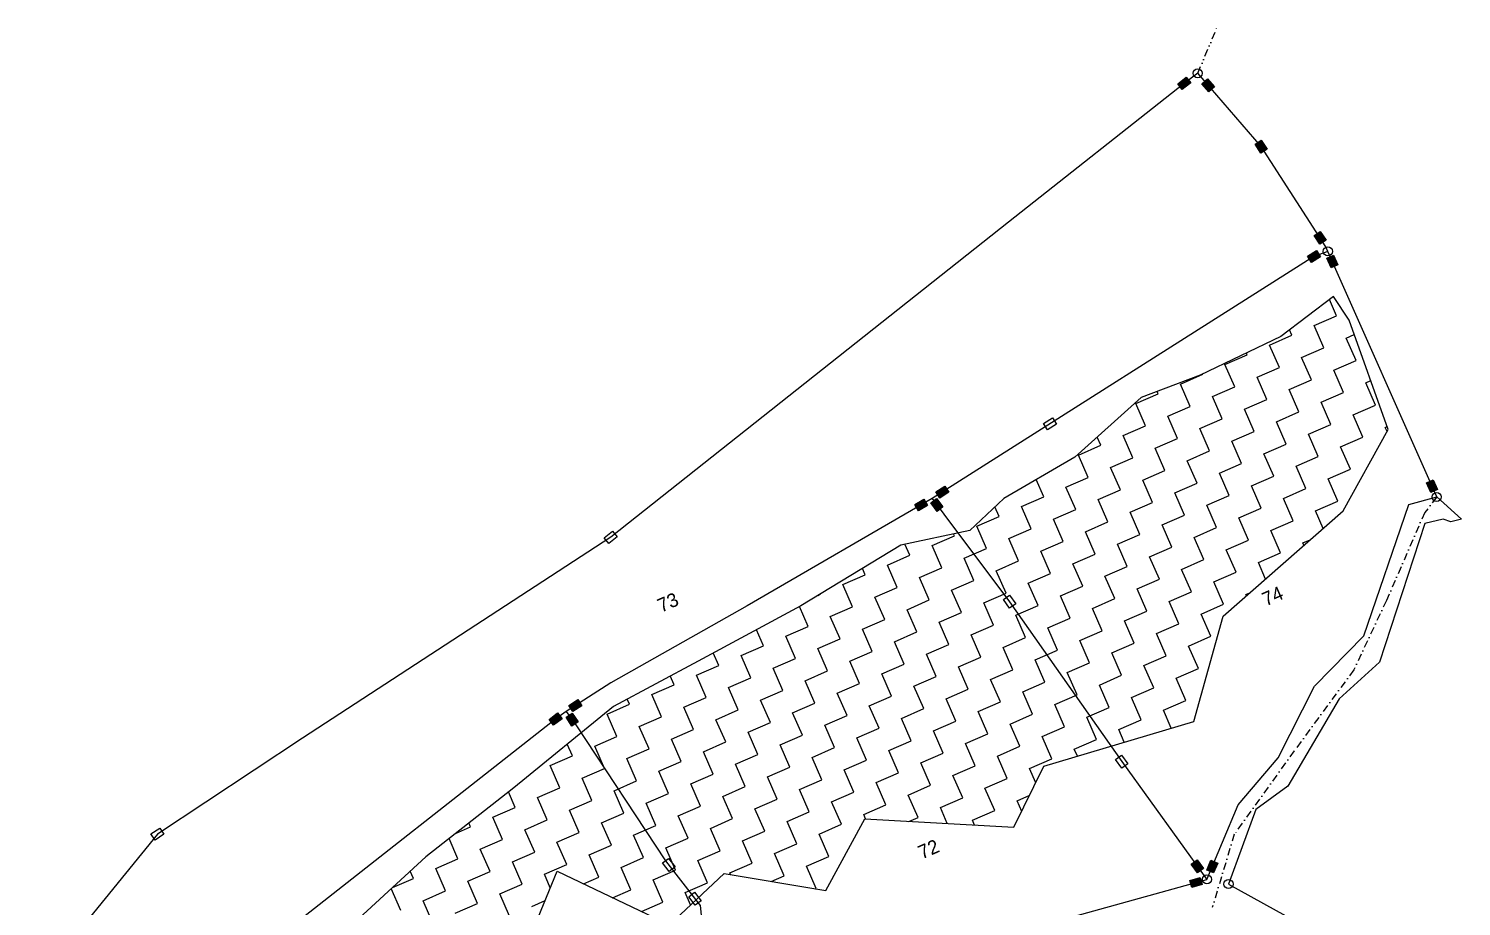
# Model space of a CAD drawing. Header units: metres. Extents: x 317389 to 323374, y 1888575 to 1892651.
# Drawn here: x 320427 to 321401, y 1892053 to 1892651 of the extents above; entities that cross this region are included whole.
import ezdxf

# ---------------------------------------------------------------- set-up
doc = ezdxf.new("R2010")
doc.units = ezdxf.units.M
doc.header["$MEASUREMENT"] = 0
doc.linetypes.add('DASHDOT', pattern=[1, 0.5, -0.25, 0, -0.25])
doc.linetypes.add('DIVIDE', pattern=[1.25, 0.5, -0.25, 0, -0.25, 0, -0.25])
for name, color, linetype in [('OFF', 1, 'Continuous'), ('POLY_HATCH', 12, 'Continuous'), ('POLY_PARCEL', 6, 'Continuous'), ('POLY_WATER', 4, 'Continuous'), ('TEXT_PARCEL', 7, 'Continuous'), ('V_BOUND_LINE', 7, 'Continuous'), ('V_BOUND_STREAM_LINE', 7, 'DASHDOT'), ('V_DIVIDE_LINE', 7, 'DIVIDE')]:
    doc.layers.add(name, color=color, linetype=linetype)
doc.styles.add('TEXT_MAP', font='')
doc.styles.get('TEXT_MAP').set_extended_font_data('Kruti Dev 050')

msp = doc.modelspace()

# ---------------------------------------------------------------- hatches: boundary and pattern name
for points in [[(321208.38, 1892613.09), (321211.5, 1892609.15), (321217.19, 1892613.66), (321214.07, 1892617.6)], [(321229.59, 1892607.67), (321233.38, 1892610.97), (321228.62, 1892616.45), (321224.83, 1892613.16)], [(321264.93, 1892565.99), (321269.15, 1892568.71), (321265.21, 1892574.81), (321260.99, 1892572.09)], [(321305.33, 1892512.69), (321301.11, 1892509.97), (321305.05, 1892503.87), (321309.27, 1892506.59)], [(321296.59, 1892495.82), (321299.28, 1892491.58), (321305.41, 1892495.47), (321302.72, 1892499.71)], [(321312.72, 1892487.9), (321317.31, 1892489.94), (321314.37, 1892496.58), (321309.78, 1892494.54)], [(321052.7, 1892335.1), (321050.01, 1892339.34), (321043.88, 1892335.45), (321046.57, 1892331.21)], [(321382.22, 1892343.57), (321377.63, 1892341.53), (321380.58, 1892334.89), (321385.17, 1892336.93)], [(321029.4, 1892326.84), (321031.92, 1892322.5), (321038.21, 1892326.14), (321035.68, 1892330.48)], [(321044.66, 1892322.14), (321048.67, 1892325.16), (321044.31, 1892330.96), (321040.29, 1892327.94)], [(320802.95, 1892189.81), (320800.23, 1892194.04), (320794.12, 1892190.12), (320796.84, 1892185.89)], [(320780.7, 1892180.55), (320783.75, 1892176.56), (320789.52, 1892180.97), (320786.47, 1892184.96)], [(320796.23, 1892176.04), (320800.4, 1892178.84), (320796.35, 1892184.87), (320792.18, 1892182.06)], [(321221.68, 1892085.07), (321217.61, 1892082.12), (321221.86, 1892076.24), (321225.93, 1892079.19)], [(321235.61, 1892082.81), (321230.97, 1892084.74), (321228.18, 1892078.03), (321232.82, 1892076.11)], [(321216.58, 1892071.03), (321217.92, 1892066.19), (321224.92, 1892068.14), (321223.57, 1892072.98)]]:
    msp.add_hatch(color=256).paths.add_polyline_path(points)

# ---------------------------------------------------------------- linework, layer by layer
for points in [[(321217.19, 1892613.66), (321211.5, 1892609.15), (321208.38, 1892613.09), (321214.07, 1892617.6)], [(321228.62, 1892616.45), (321233.38, 1892610.97), (321229.59, 1892607.67), (321224.83, 1892613.16)], [(321265.21, 1892574.81), (321269.15, 1892568.71), (321264.93, 1892565.99), (321260.99, 1892572.09)], [(321305.05, 1892503.87), (321301.11, 1892509.97), (321305.33, 1892512.69), (321309.27, 1892506.59)], [(321305.41, 1892495.47), (321299.28, 1892491.58), (321296.59, 1892495.82), (321302.72, 1892499.71)], [(321314.37, 1892496.58), (321317.31, 1892489.94), (321312.72, 1892487.9), (321309.78, 1892494.54)], [(321117.13, 1892381.93), (321123.26, 1892385.82), (321125.95, 1892381.58), (321119.82, 1892377.69)], [(321043.88, 1892335.45), (321050.01, 1892339.34), (321052.7, 1892335.1), (321046.57, 1892331.21)], [(321380.58, 1892334.89), (321377.63, 1892341.53), (321382.22, 1892343.57), (321385.17, 1892336.93)], [(321038.21, 1892326.14), (321031.92, 1892322.5), (321029.4, 1892326.84), (321035.68, 1892330.48)], [(321044.31, 1892330.96), (321048.67, 1892325.16), (321044.66, 1892322.14), (321040.29, 1892327.94)], [(320818.18, 1892304.23), (320823.88, 1892308.74), (320826.99, 1892304.8), (320821.3, 1892300.29)], [(321093.95, 1892265.09), (321098.12, 1892259.15), (321094, 1892256.26), (321089.83, 1892262.21)], [(320794.12, 1892190.12), (320800.23, 1892194.04), (320802.95, 1892189.81), (320796.84, 1892185.89)], [(320789.52, 1892180.97), (320783.75, 1892176.56), (320780.7, 1892180.55), (320786.47, 1892184.96)], [(320796.35, 1892184.87), (320800.4, 1892178.84), (320796.23, 1892176.04), (320792.18, 1892182.06)], [(321170.19, 1892156.25), (321174.45, 1892150.37), (321170.38, 1892147.43), (321166.12, 1892153.31)], [(320509.8, 1892102.64), (320515.86, 1892106.64), (320518.63, 1892102.45), (320512.57, 1892098.45)], [(320861.9, 1892085.92), (320866.34, 1892080.18), (320862.37, 1892077.11), (320857.93, 1892082.86)], [(321221.86, 1892076.24), (321217.61, 1892082.12), (321221.68, 1892085.07), (321225.93, 1892079.19)], [(321228.18, 1892078.03), (321230.97, 1892084.74), (321235.61, 1892082.81), (321232.82, 1892076.11)], [(321224.92, 1892068.14), (321217.92, 1892066.19), (321216.58, 1892071.03), (321223.57, 1892072.98)], [(320879.62, 1892062.97), (320884.06, 1892057.22), (320880.08, 1892054.16), (320875.64, 1892059.9)]]:
    msp.add_lwpolyline(points, close=True)
for centre in [(321222, 1892620.29), (321310.5, 1892499.1), (321384.61, 1892331.98), (321228.26, 1892071.68), (321242.9, 1892068.52)]:
    msp.add_circle(centre, 3.11)
at = {"layer": 'OFF', "ltscale": 10}
msp.add_line((321384.61, 1892331.98), (321401.34, 1892316.73), dxfattribs=at)
at = {"layer": 'POLY_HATCH'}
for p, q in [((321314.33, 1892468.47), (321278.48, 1892441.18)), ((321324.95, 1892452.18), (321314.33, 1892468.47)), ((321351.62, 1892377.78), (321324.95, 1892452.18)), ((321278.48, 1892441.18), (321223.55, 1892414.86)), ((321223.55, 1892414.86), (321183.56, 1892399.71)), ((321183.56, 1892399.71), (321138.4, 1892359.05)), ((321320.99, 1892322.53), (321351.62, 1892377.78)), ((321138.4, 1892359.05), (321090.07, 1892330.96)), ((321090.07, 1892330.96), (321066.94, 1892309.22)), ((321239.3, 1892250.79), (321320.99, 1892322.53)), ((321066.94, 1892309.22), (321020.04, 1892299.2)), ((321020.04, 1892299.2), (320951.9, 1892257.8)), ((320951.9, 1892257.8), (320882.04, 1892220.31)), ((321219.28, 1892179.24), (321239.3, 1892250.79)), ((320882.04, 1892220.31), (320824.48, 1892189.35)), ((320824.48, 1892189.35), (320756.57, 1892134.09)), ((321117.28, 1892148.64), (321219.28, 1892179.24)), ((321096.94, 1892107.19), (321117.28, 1892148.64)), ((320756.57, 1892134.09), (320696.72, 1892087.01)), ((320968.95, 1892064.07), (320995.41, 1892112.84)), ((320995.41, 1892112.84), (321096.94, 1892107.19)), ((320696.72, 1892087.01), (320629.41, 1892025.04)), ((320766.33, 1892029.04), (320786.08, 1892077.21)), ((320786.08, 1892077.21), (320862.56, 1892040.84)), ((320862.56, 1892040.84), (320899.77, 1892075.71)), ((320899.77, 1892075.71), (320968.95, 1892064.07))]:
    msp.add_line(p, q, dxfattribs=at)
at = {"layer": 'POLY_HATCH', "linetype": 'Continuous'}
for p, q in [((321316.42, 1892455.22), (321311.56, 1892466.36)), ((321301.24, 1892448.59), (321316.42, 1892455.22)), ((321286.06, 1892441.96), (321284.43, 1892445.71)), ((321307.88, 1892433.41), (321301.24, 1892448.59)), ((321270.89, 1892435.33), (321286.06, 1892441.96)), ((321277.52, 1892420.15), (321270.89, 1892435.33)), ((321292.7, 1892426.78), (321307.88, 1892433.41)), ((321323.05, 1892440.04), (321328.45, 1892442.4)), ((321329.69, 1892424.86), (321323.05, 1892440.04)), ((321240.53, 1892422.06), (321255.71, 1892428.69)), ((321255.71, 1892428.69), (321255.14, 1892430)), ((321299.33, 1892411.6), (321292.7, 1892426.78)), ((321314.51, 1892418.23), (321329.69, 1892424.86)), ((321210.17, 1892408.8), (321225.35, 1892415.43)), ((321225.35, 1892415.43), (321225.24, 1892415.67)), ((321247.16, 1892406.88), (321240.53, 1892422.06)), ((321262.34, 1892413.52), (321277.52, 1892420.15)), ((321268.97, 1892398.34), (321262.34, 1892413.52)), ((321321.14, 1892403.05), (321314.51, 1892418.23)), ((321194.99, 1892402.17), (321194.29, 1892403.78)), ((321216.8, 1892393.62), (321210.17, 1892408.8)), ((321231.98, 1892400.25), (321247.16, 1892406.88)), ((321284.15, 1892404.97), (321299.33, 1892411.6)), ((321290.78, 1892389.79), (321284.15, 1892404.97)), ((321336.32, 1892409.68), (321339.66, 1892411.14)), ((321342.95, 1892394.5), (321336.32, 1892409.68)), ((321179.81, 1892395.54), (321194.99, 1892402.17)), ((321186.44, 1892380.36), (321179.81, 1892395.54)), ((321238.61, 1892385.07), (321231.98, 1892400.25)), ((321253.79, 1892391.7), (321268.97, 1892398.34)), ((321305.96, 1892396.42), (321321.14, 1892403.05)), ((321312.59, 1892381.24), (321305.96, 1892396.42)), ((321327.77, 1892387.87), (321342.95, 1892394.5)), ((321201.62, 1892386.99), (321216.8, 1892393.62)), ((321208.25, 1892371.81), (321201.62, 1892386.99)), ((321223.43, 1892378.44), (321238.61, 1892385.07)), ((321260.42, 1892376.53), (321253.79, 1892391.7)), ((321275.6, 1892383.16), (321290.78, 1892389.79)), ((321334.4, 1892372.69), (321327.77, 1892387.87)), ((321171.26, 1892373.73), (321186.44, 1892380.36)), ((321230.06, 1892363.26), (321223.43, 1892378.44)), ((321245.24, 1892369.89), (321260.42, 1892376.53)), ((321282.23, 1892367.98), (321275.6, 1892383.16)), ((321297.41, 1892374.61), (321312.59, 1892381.24)), ((321304.04, 1892359.43), (321297.41, 1892374.61)), ((321349.58, 1892379.32), (321350.87, 1892379.89)), ((321350.86, 1892376.4), (321349.58, 1892379.32)), ((321140.91, 1892360.46), (321156.09, 1892367.1)), ((321156.09, 1892367.1), (321153.61, 1892372.75)), ((321177.9, 1892358.55), (321171.26, 1892373.73)), ((321193.07, 1892365.18), (321208.25, 1892371.81)), ((321199.71, 1892350), (321193.07, 1892365.18)), ((321251.87, 1892354.72), (321245.24, 1892369.89)), ((321267.05, 1892361.35), (321282.23, 1892367.98)), ((321319.22, 1892366.06), (321334.4, 1892372.69)), ((321325.85, 1892350.88), (321319.22, 1892366.06)), ((321147.54, 1892345.29), (321140.91, 1892360.46)), ((321162.72, 1892351.92), (321177.9, 1892358.55)), ((321214.89, 1892356.63), (321230.06, 1892363.26)), ((321221.52, 1892341.45), (321214.89, 1892356.63)), ((321273.68, 1892346.17), (321267.05, 1892361.35)), ((321288.86, 1892352.8), (321304.04, 1892359.43)), ((321132.36, 1892338.65), (321147.54, 1892345.29)), ((321169.35, 1892336.74), (321162.72, 1892351.92)), ((321184.53, 1892343.37), (321199.71, 1892350)), ((321236.7, 1892348.08), (321251.87, 1892354.72)), ((321243.33, 1892332.91), (321236.7, 1892348.08)), ((321258.51, 1892339.54), (321273.68, 1892346.17)), ((321295.5, 1892337.62), (321288.86, 1892352.8)), ((321310.67, 1892344.25), (321325.85, 1892350.88)), ((321117.18, 1892332.02), (321112.06, 1892343.74)), ((321138.99, 1892323.47), (321132.36, 1892338.65)), ((321154.17, 1892330.11), (321169.35, 1892336.74)), ((321191.16, 1892328.19), (321184.53, 1892343.37)), ((321206.34, 1892334.82), (321221.52, 1892341.45)), ((321265.14, 1892324.36), (321258.51, 1892339.54)), ((321280.32, 1892330.99), (321295.5, 1892337.62)), ((321317.31, 1892329.07), (321310.67, 1892344.25)), ((321102, 1892325.39), (321117.18, 1892332.02)), ((321160.8, 1892314.93), (321154.17, 1892330.11)), ((321175.98, 1892321.56), (321191.16, 1892328.19)), ((321212.97, 1892319.64), (321206.34, 1892334.82)), ((321228.15, 1892326.27), (321243.33, 1892332.91)), ((321234.78, 1892311.09), (321228.15, 1892326.27)), ((321286.95, 1892315.81), (321280.32, 1892330.99)), ((321302.13, 1892322.44), (321317.31, 1892329.07)), ((321071.64, 1892312.13), (321086.82, 1892318.76)), ((321086.82, 1892318.76), (321083.99, 1892325.24)), ((321108.63, 1892310.21), (321102, 1892325.39)), ((321123.81, 1892316.84), (321138.99, 1892323.47)), ((321130.44, 1892301.66), (321123.81, 1892316.84)), ((321182.61, 1892306.38), (321175.98, 1892321.56)), ((321197.79, 1892313.01), (321212.97, 1892319.64)), ((321249.96, 1892317.73), (321265.14, 1892324.36)), ((321256.59, 1892302.55), (321249.96, 1892317.73)), ((321271.77, 1892309.18), (321286.95, 1892315.81)), ((321307.33, 1892310.53), (321302.13, 1892322.44)), ((321056.46, 1892305.5), (321055.87, 1892306.86)), ((321078.27, 1892296.95), (321071.64, 1892312.13)), ((321093.45, 1892303.58), (321108.63, 1892310.21)), ((321145.62, 1892308.3), (321160.8, 1892314.93)), ((321152.25, 1892293.12), (321145.62, 1892308.3)), ((321167.43, 1892299.75), (321182.61, 1892306.38)), ((321204.42, 1892297.83), (321197.79, 1892313.01)), ((321219.6, 1892304.46), (321234.78, 1892311.09)), ((321278.4, 1892294), (321271.77, 1892309.18)), ((321026.11, 1892292.23), (321022.8, 1892299.79)), ((321041.28, 1892298.87), (321056.46, 1892305.5)), ((321047.92, 1892283.69), (321041.28, 1892298.87)), ((321063.1, 1892290.32), (321078.27, 1892296.95)), ((321100.08, 1892288.4), (321093.45, 1892303.58)), ((321115.26, 1892295.03), (321130.44, 1892301.66)), ((321174.06, 1892284.57), (321167.43, 1892299.75)), ((321189.24, 1892291.2), (321204.42, 1892297.83)), ((321226.23, 1892289.28), (321219.6, 1892304.46)), ((321241.41, 1892295.92), (321256.59, 1892302.55)), ((321293.58, 1892300.63), (321298.5, 1892302.78)), ((321294.27, 1892299.06), (321293.58, 1892300.63)), ((321010.93, 1892285.6), (321026.11, 1892292.23)), ((321069.73, 1892275.14), (321063.1, 1892290.32)), ((321084.91, 1892281.77), (321100.08, 1892288.4)), ((321121.9, 1892279.85), (321115.26, 1892295.03)), ((321137.07, 1892286.49), (321152.25, 1892293.12)), ((321195.87, 1892276.02), (321189.24, 1892291.2)), ((321211.05, 1892282.65), (321226.23, 1892289.28)), ((321248.04, 1892280.74), (321241.41, 1892295.92)), ((321263.22, 1892287.37), (321278.4, 1892294)), ((321268.14, 1892276.12), (321263.22, 1892287.37)), ((320980.57, 1892272.34), (320995.75, 1892278.97)), ((320995.75, 1892278.97), (320993.86, 1892283.29)), ((321017.56, 1892270.42), (321010.93, 1892285.6)), ((321032.74, 1892277.05), (321047.92, 1892283.69)), ((321039.37, 1892261.88), (321032.74, 1892277.05)), ((321091.54, 1892266.59), (321084.91, 1892281.77)), ((321106.72, 1892273.22), (321121.9, 1892279.85)), ((321143.71, 1892271.31), (321137.07, 1892286.49)), ((321158.88, 1892277.94), (321174.06, 1892284.57)), ((321165.52, 1892262.76), (321158.88, 1892277.94)), ((321217.68, 1892267.47), (321211.05, 1892282.65)), ((321232.86, 1892274.11), (321248.04, 1892280.74)), ((320987.2, 1892257.16), (320980.57, 1892272.34)), ((321002.38, 1892263.79), (321017.56, 1892270.42)), ((321054.55, 1892268.51), (321069.73, 1892275.14)), ((321061.18, 1892253.33), (321054.55, 1892268.51)), ((321113.35, 1892258.04), (321106.72, 1892273.22)), ((321128.53, 1892264.67), (321143.71, 1892271.31)), ((321180.69, 1892269.39), (321195.87, 1892276.02)), ((321187.33, 1892254.21), (321180.69, 1892269.39)), ((321202.51, 1892260.84), (321217.68, 1892267.47)), ((321239.49, 1892258.93), (321232.86, 1892274.11)), ((320956.84, 1892243.9), (320950.98, 1892257.31)), ((320963.69, 1892264.96), (320965.39, 1892265.71)), ((320965.39, 1892265.71), (320965.29, 1892265.94)), ((321009.01, 1892248.61), (321002.38, 1892263.79)), ((321024.19, 1892255.24), (321039.37, 1892261.88)), ((321076.36, 1892259.96), (321091.54, 1892266.59)), ((321082.99, 1892244.78), (321076.36, 1892259.96)), ((321098.17, 1892251.41), (321113.35, 1892258.04)), ((321135.16, 1892249.5), (321128.53, 1892264.67)), ((321150.34, 1892256.13), (321165.52, 1892262.76)), ((321209.14, 1892245.66), (321202.51, 1892260.84)), ((321224.32, 1892252.29), (321239.49, 1892258.93)), ((321254.67, 1892265.56), (321257.54, 1892266.81)), ((321255.07, 1892264.64), (321254.67, 1892265.56)), ((320972.02, 1892250.53), (320987.2, 1892257.16)), ((320978.65, 1892235.35), (320972.02, 1892250.53)), ((320993.83, 1892241.98), (321009.01, 1892248.61)), ((321030.82, 1892240.07), (321024.19, 1892255.24)), ((321046, 1892246.7), (321061.18, 1892253.33)), ((321104.8, 1892236.23), (321098.17, 1892251.41)), ((321119.98, 1892242.86), (321135.16, 1892249.5)), ((321156.97, 1892240.95), (321150.34, 1892256.13)), ((321172.15, 1892247.58), (321187.33, 1892254.21)), ((321178.78, 1892232.4), (321172.15, 1892247.58)), ((321230.95, 1892237.12), (321224.32, 1892252.29)), ((320926.48, 1892230.64), (320921.7, 1892241.59)), ((320941.66, 1892237.27), (320956.84, 1892243.9)), ((321000.46, 1892226.8), (320993.83, 1892241.98)), ((321015.64, 1892233.43), (321030.82, 1892240.07)), ((321052.63, 1892231.52), (321046, 1892246.7)), ((321067.81, 1892238.15), (321082.99, 1892244.78)), ((321074.44, 1892222.97), (321067.81, 1892238.15)), ((321126.61, 1892227.69), (321119.98, 1892242.86)), ((321141.79, 1892234.32), (321156.97, 1892240.95)), ((321193.96, 1892239.03), (321209.14, 1892245.66)), ((321200.59, 1892223.85), (321193.96, 1892239.03)), ((320911.31, 1892224), (320926.48, 1892230.64)), ((320948.29, 1892222.09), (320941.66, 1892237.27)), ((320963.47, 1892228.72), (320978.65, 1892235.35)), ((320970.11, 1892213.54), (320963.47, 1892228.72)), ((321022.27, 1892218.26), (321015.64, 1892233.43)), ((321037.45, 1892224.89), (321052.63, 1892231.52)), ((321089.62, 1892229.6), (321104.8, 1892236.23)), ((321096.25, 1892214.42), (321089.62, 1892229.6)), ((321148.42, 1892219.14), (321141.79, 1892234.32)), ((321163.6, 1892225.77), (321178.78, 1892232.4)), ((321215.77, 1892230.48), (321230.95, 1892237.12)), ((321222.4, 1892215.31), (321215.77, 1892230.48)), ((320896.13, 1892217.37), (320892.41, 1892225.87)), ((320917.94, 1892208.82), (320911.31, 1892224)), ((320933.12, 1892215.46), (320948.29, 1892222.09)), ((320985.28, 1892220.17), (321000.46, 1892226.8)), ((320991.92, 1892204.99), (320985.28, 1892220.17)), ((321044.08, 1892209.71), (321037.45, 1892224.89)), ((321059.26, 1892216.34), (321074.44, 1892222.97)), ((321111.43, 1892221.05), (321126.61, 1892227.69)), ((321118.06, 1892205.88), (321111.43, 1892221.05)), ((321133.24, 1892212.51), (321148.42, 1892219.14)), ((321170.23, 1892210.59), (321163.6, 1892225.77)), ((321185.41, 1892217.22), (321200.59, 1892223.85)), ((320865.77, 1892204.11), (320863.14, 1892210.14)), ((320880.95, 1892210.74), (320896.13, 1892217.37)), ((320887.58, 1892195.56), (320880.95, 1892210.74)), ((320902.76, 1892202.19), (320917.94, 1892208.82)), ((320939.75, 1892200.28), (320933.12, 1892215.46)), ((320954.93, 1892206.91), (320970.11, 1892213.54)), ((321007.09, 1892211.62), (321022.27, 1892218.26)), ((321013.73, 1892196.44), (321007.09, 1892211.62)), ((321028.9, 1892203.08), (321044.08, 1892209.71)), ((321065.89, 1892201.16), (321059.26, 1892216.34)), ((321081.07, 1892207.79), (321096.25, 1892214.42)), ((321139.87, 1892197.33), (321133.24, 1892212.51)), ((321155.05, 1892203.96), (321170.23, 1892210.59)), ((321192.04, 1892202.04), (321185.41, 1892217.22)), ((321207.22, 1892208.67), (321222.4, 1892215.31)), ((321213.85, 1892193.5), (321207.22, 1892208.67)), ((320850.59, 1892197.48), (320865.77, 1892204.11)), ((320909.39, 1892187.01), (320902.76, 1892202.19)), ((320924.57, 1892193.65), (320939.75, 1892200.28)), ((320961.56, 1892191.73), (320954.93, 1892206.91)), ((320976.74, 1892198.36), (320991.92, 1892204.99)), ((321035.54, 1892187.9), (321028.9, 1892203.08)), ((321050.72, 1892194.53), (321065.89, 1892201.16)), ((321087.7, 1892192.61), (321081.07, 1892207.79)), ((321102.88, 1892199.24), (321118.06, 1892205.88)), ((321109.52, 1892184.06), (321102.88, 1892199.24)), ((321161.68, 1892188.78), (321155.05, 1892203.96)), ((321176.86, 1892195.41), (321192.04, 1892202.04)), ((320820.23, 1892184.22), (320835.41, 1892190.85)), ((320835.41, 1892190.85), (320833.86, 1892194.39)), ((320857.22, 1892182.3), (320850.59, 1892197.48)), ((320872.4, 1892188.93), (320887.58, 1892195.56)), ((320931.2, 1892178.47), (320924.57, 1892193.65)), ((320946.38, 1892185.1), (320961.56, 1892191.73)), ((320983.37, 1892183.18), (320976.74, 1892198.36)), ((320998.55, 1892189.81), (321013.73, 1892196.44)), ((321005.18, 1892174.63), (320998.55, 1892189.81)), ((321057.35, 1892179.35), (321050.72, 1892194.53)), ((321072.53, 1892185.98), (321087.7, 1892192.61)), ((321124.69, 1892190.7), (321139.87, 1892197.33)), ((321131.33, 1892175.52), (321124.69, 1892190.7)), ((321183.49, 1892180.23), (321176.86, 1892195.41)), ((321198.67, 1892186.86), (321213.85, 1892193.5)), ((320826.86, 1892169.04), (320820.23, 1892184.22)), ((320842.04, 1892175.67), (320857.22, 1892182.3)), ((320879.03, 1892173.75), (320872.4, 1892188.93)), ((320894.21, 1892180.38), (320909.39, 1892187.01)), ((320900.84, 1892165.2), (320894.21, 1892180.38)), ((320953.01, 1892169.92), (320946.38, 1892185.1)), ((320968.19, 1892176.55), (320983.37, 1892183.18)), ((321020.36, 1892181.27), (321035.54, 1892187.9)), ((321026.99, 1892166.09), (321020.36, 1892181.27)), ((321042.17, 1892172.72), (321057.35, 1892179.35)), ((321079.16, 1892170.8), (321072.53, 1892185.98)), ((321094.34, 1892177.43), (321109.52, 1892184.06)), ((321146.5, 1892182.15), (321161.68, 1892188.78)), ((321153.14, 1892166.97), (321146.5, 1892182.15)), ((321168.31, 1892173.6), (321183.49, 1892180.23)), ((321204, 1892174.66), (321198.67, 1892186.86)), ((320848.67, 1892160.49), (320842.04, 1892175.67)), ((320863.85, 1892167.12), (320879.03, 1892173.75)), ((320916.02, 1892171.84), (320931.2, 1892178.47)), ((320922.65, 1892156.66), (320916.02, 1892171.84)), ((320937.83, 1892163.29), (320953.01, 1892169.92)), ((320974.82, 1892161.37), (320968.19, 1892176.55)), ((320990, 1892168), (321005.18, 1892174.63)), ((321048.8, 1892157.54), (321042.17, 1892172.72)), ((321063.98, 1892164.17), (321079.16, 1892170.8)), ((321100.97, 1892162.25), (321094.34, 1892177.43)), ((321116.15, 1892168.89), (321131.33, 1892175.52)), ((321172.04, 1892165.07), (321168.31, 1892173.6)), ((320796.5, 1892155.77), (320793.02, 1892163.75)), ((320811.68, 1892162.4), (320826.86, 1892169.04)), ((320818.32, 1892147.23), (320811.68, 1892162.4)), ((320833.49, 1892153.86), (320848.67, 1892160.49)), ((320870.48, 1892151.94), (320863.85, 1892167.12)), ((320885.66, 1892158.57), (320900.84, 1892165.2)), ((320944.46, 1892148.11), (320937.83, 1892163.29)), ((320959.64, 1892154.74), (320974.82, 1892161.37)), ((320996.63, 1892152.82), (320990, 1892168)), ((321011.81, 1892159.46), (321026.99, 1892166.09)), ((321070.61, 1892148.99), (321063.98, 1892164.17)), ((321085.79, 1892155.62), (321100.97, 1892162.25)), ((321122.78, 1892153.71), (321116.15, 1892168.89)), ((321137.96, 1892160.34), (321153.14, 1892166.97)), ((321140.08, 1892155.48), (321137.96, 1892160.34)), ((320781.33, 1892149.14), (320796.5, 1892155.77)), ((320840.13, 1892138.68), (320833.49, 1892153.86)), ((320855.3, 1892145.31), (320870.48, 1892151.94)), ((320892.29, 1892143.39), (320885.66, 1892158.57)), ((320907.47, 1892150.02), (320922.65, 1892156.66)), ((320966.27, 1892139.56), (320959.64, 1892154.74)), ((320981.45, 1892146.19), (320996.63, 1892152.82)), ((321018.44, 1892144.28), (321011.81, 1892159.46)), ((321033.62, 1892150.91), (321048.8, 1892157.54)), ((321040.25, 1892135.73), (321033.62, 1892150.91)), ((321092.42, 1892140.44), (321085.79, 1892155.62)), ((321107.6, 1892147.08), (321122.78, 1892153.71)), ((320787.96, 1892133.96), (320781.33, 1892149.14)), ((320803.14, 1892140.59), (320818.32, 1892147.23)), ((320809.77, 1892125.42), (320803.14, 1892140.59)), ((320861.94, 1892130.13), (320855.3, 1892145.31)), ((320877.12, 1892136.76), (320892.29, 1892143.39)), ((320914.1, 1892134.85), (320907.47, 1892150.02)), ((320929.28, 1892141.48), (320944.46, 1892148.11)), ((320935.91, 1892126.3), (320929.28, 1892141.48)), ((320988.08, 1892131.01), (320981.45, 1892146.19)), ((321003.26, 1892137.64), (321018.44, 1892144.28)), ((321055.43, 1892142.36), (321070.61, 1892148.99)), ((321062.06, 1892127.18), (321055.43, 1892142.36)), ((321077.24, 1892133.81), (321092.42, 1892140.44)), ((321111.8, 1892137.47), (321107.6, 1892147.08)), ((320757.6, 1892120.7), (320752.98, 1892131.27)), ((320772.78, 1892127.33), (320787.96, 1892133.96)), ((320824.95, 1892132.05), (320840.13, 1892138.68)), ((320831.58, 1892116.87), (320824.95, 1892132.05)), ((320883.75, 1892121.58), (320877.12, 1892136.76)), ((320898.93, 1892128.21), (320914.1, 1892134.85)), ((320951.09, 1892132.93), (320966.27, 1892139.56)), ((320957.73, 1892117.75), (320951.09, 1892132.93)), ((320972.9, 1892124.38), (320988.08, 1892131.01)), ((321009.89, 1892122.47), (321003.26, 1892137.64)), ((321025.07, 1892129.1), (321040.25, 1892135.73)), ((321083.87, 1892118.63), (321077.24, 1892133.81)), ((320779.41, 1892112.15), (320772.78, 1892127.33)), ((320794.59, 1892118.78), (320809.77, 1892125.42)), ((320846.76, 1892123.5), (320861.94, 1892130.13)), ((320853.39, 1892108.32), (320846.76, 1892123.5)), ((320868.57, 1892114.95), (320883.75, 1892121.58)), ((320905.56, 1892113.04), (320898.93, 1892128.21)), ((320920.74, 1892119.67), (320935.91, 1892126.3)), ((320979.54, 1892109.2), (320972.9, 1892124.38)), ((320994.71, 1892115.83), (321009.89, 1892122.47)), ((321031.7, 1892113.92), (321025.07, 1892129.1)), ((321046.88, 1892120.55), (321062.06, 1892127.18)), ((321099.05, 1892125.26), (321107.65, 1892129.02)), ((321102.23, 1892117.98), (321099.05, 1892125.26)), ((320742.42, 1892114.07), (320757.6, 1892120.7)), ((320749.05, 1892098.89), (320742.42, 1892114.07)), ((320764.23, 1892105.52), (320779.41, 1892112.15)), ((320801.22, 1892103.61), (320794.59, 1892118.78)), ((320816.4, 1892110.24), (320831.58, 1892116.87)), ((320875.2, 1892099.77), (320868.57, 1892114.95)), ((320890.38, 1892106.4), (320905.56, 1892113.04)), ((320927.37, 1892104.49), (320920.74, 1892119.67)), ((320942.55, 1892111.12), (320957.73, 1892117.75)), ((320949.18, 1892095.94), (320942.55, 1892111.12)), ((320996.04, 1892112.81), (320994.71, 1892115.83)), ((321025.42, 1892111.17), (321031.7, 1892113.92)), ((321051.62, 1892109.71), (321046.88, 1892120.55)), ((321068.69, 1892112), (321083.87, 1892118.63)), ((321070.14, 1892108.68), (321068.69, 1892112)), ((320717, 1892102.96), (320727.24, 1892107.44)), ((320727.24, 1892107.44), (320726.08, 1892110.1)), ((320770.86, 1892090.34), (320764.23, 1892105.52)), ((320786.04, 1892096.97), (320801.22, 1892103.61)), ((320823.03, 1892095.06), (320816.4, 1892110.24)), ((320838.21, 1892101.69), (320853.39, 1892108.32)), ((320844.84, 1892086.51), (320838.21, 1892101.69)), ((320897.01, 1892091.23), (320890.38, 1892106.4)), ((320912.19, 1892097.86), (320927.37, 1892104.49)), ((320964.36, 1892102.57), (320979.54, 1892109.2)), ((320970.99, 1892087.39), (320964.36, 1892102.57)), ((320718.69, 1892085.63), (320712.62, 1892099.52)), ((320733.87, 1892092.26), (320749.05, 1892098.89)), ((320740.5, 1892077.08), (320733.87, 1892092.26)), ((320792.67, 1892081.79), (320786.04, 1892096.97)), ((320807.85, 1892088.43), (320823.03, 1892095.06)), ((320860.02, 1892093.14), (320875.2, 1892099.77)), ((320866.65, 1892077.96), (320860.02, 1892093.14)), ((320918.82, 1892082.68), (320912.19, 1892097.86)), ((320934, 1892089.31), (320949.18, 1892095.94)), ((320703.51, 1892079), (320718.69, 1892085.63)), ((320755.68, 1892083.71), (320770.86, 1892090.34)), ((320762.31, 1892068.53), (320755.68, 1892083.71)), ((320814.48, 1892073.25), (320807.85, 1892088.43)), ((320829.66, 1892079.88), (320844.84, 1892086.51)), ((320881.83, 1892084.59), (320897.01, 1892091.23)), ((320888.46, 1892069.41), (320881.83, 1892084.59)), ((320903.64, 1892076.05), (320918.82, 1892082.68)), ((320940.63, 1892074.13), (320934, 1892089.31)), ((320955.81, 1892080.76), (320970.99, 1892087.39)), ((320674.02, 1892066.11), (320688.34, 1892072.36)), ((320688.34, 1892072.36), (320686.18, 1892077.3)), ((320710.15, 1892063.82), (320703.51, 1892079)), ((320725.33, 1892070.45), (320740.5, 1892077.08)), ((320777.49, 1892075.16), (320792.67, 1892081.79)), ((320781.49, 1892066.02), (320777.49, 1892075.16)), ((320804.02, 1892068.68), (320814.48, 1892073.25)), ((320836.29, 1892064.7), (320829.66, 1892079.88)), ((320851.47, 1892071.33), (320866.65, 1892077.96)), ((320904.11, 1892074.98), (320903.64, 1892076.05)), ((320931.87, 1892070.3), (320940.63, 1892074.13)), ((320962.44, 1892065.58), (320955.81, 1892080.76)), ((320679.79, 1892050.55), (320673.29, 1892065.44)), ((320694.97, 1892057.19), (320710.15, 1892063.82)), ((320731.96, 1892055.27), (320725.33, 1892070.45)), ((320747.14, 1892061.9), (320762.31, 1892068.53)), ((320823.83, 1892059.26), (320836.29, 1892064.7)), ((320858.1, 1892056.15), (320851.47, 1892071.33)), ((320873.28, 1892062.78), (320888.46, 1892069.41)), ((320876.97, 1892054.35), (320873.28, 1892062.78)), ((320961.74, 1892065.28), (320962.44, 1892065.58)), ((320701.6, 1892042.01), (320694.97, 1892057.19)), ((320716.78, 1892048.64), (320731.96, 1892055.27)), ((320753.77, 1892046.72), (320747.14, 1892061.9)), ((320768.95, 1892053.35), (320777.9, 1892057.27)), ((320843.65, 1892049.84), (320858.1, 1892056.15))]:
    msp.add_line(p, q, dxfattribs=at)
at = {"layer": 'POLY_PARCEL'}
for p, q in [((321301, 1892495.65), (321041.31, 1892330.84)), ((321310.5, 1892499.1), (321301, 1892495.65)), ((321041.31, 1892330.84), (320915.37, 1892257.78)), ((321041.31, 1892330.84), (321049.14, 1892320.25)), ((321049.14, 1892320.25), (321093.97, 1892260.68)), ((320915.37, 1892257.78), (320822.77, 1892205.53)), ((321093.97, 1892260.68), (321170.29, 1892151.84)), ((320822.77, 1892205.53), (320792.36, 1892186)), ((320785.11, 1892180.76), (320589.76, 1892027.4)), ((320792.36, 1892186), (320785.11, 1892180.76)), ((320792.36, 1892186), (320798.84, 1892176.85)), ((320798.84, 1892176.85), (320859.94, 1892084.36)), ((321170.29, 1892151.84), (321228.26, 1892071.68)), ((320859.94, 1892084.36), (320883.36, 1892054.02)), ((320883.36, 1892054.02), (320886.28, 1892027.39))]:
    msp.add_line(p, q, dxfattribs=at)
at = {"layer": 'POLY_WATER'}
for p, q in [((321334.94, 1892237.46), (321365.59, 1892326.86)), ((321365.59, 1892326.86), (321384.61, 1892331.98)), ((321389, 1892316.86), (321376.5, 1892313.85)), ((321394.08, 1892315.09), (321389, 1892316.86)), ((321401.34, 1892316.73), (321394.08, 1892315.09)), ((321376.5, 1892313.85), (321345.58, 1892219.43)), ((321301.38, 1892203.18), (321334.94, 1892237.46)), ((321345.58, 1892219.43), (321318.32, 1892194.65)), ((321276.64, 1892154.37), (321301.38, 1892203.18)), ((321318.32, 1892194.65), (321283.19, 1892135.16)), ((321249.39, 1892122.54), (321276.64, 1892154.37)), ((321283.19, 1892135.16), (321261.57, 1892119.28)), ((321228.26, 1892071.68), (321249.39, 1892122.54)), ((321261.57, 1892119.28), (321242.9, 1892068.52)), ((321093.31, 1892034.12), (321228.26, 1892071.68)), ((321242.9, 1892068.52), (321305.69, 1892033.74))]:
    msp.add_line(p, q, dxfattribs=at)
at = {"layer": 'V_BOUND_LINE'}
for p, q in [((321222, 1892620.29), (321212.79, 1892613.38)), ((321265.07, 1892570.4), (321222, 1892620.29)), ((321212.79, 1892613.38), (321093.3, 1892518.84)), ((321309.15, 1892502.14), (321265.07, 1892570.4)), ((321093.3, 1892518.84), (320822.59, 1892304.51)), ((321310.5, 1892499.1), (321309.15, 1892502.14)), ((321384.61, 1892331.98), (321310.5, 1892499.1)), ((320822.59, 1892304.51), (320612.84, 1892167.7)), ((320612.84, 1892167.7), (320514.21, 1892102.55)), ((320514.21, 1892102.55), (320398.99, 1891961.13))]:
    msp.add_line(p, q, dxfattribs=at)
at = {"layer": 'V_BOUND_STREAM_LINE', "ltscale": 10}
for p, q in [((321384.61, 1892331.98), (321376.43, 1892321.34)), ((321376.43, 1892321.34), (321350.33, 1892261.45)), ((321350.33, 1892261.45), (321328.23, 1892214.34)), ((321328.23, 1892214.34), (321287.58, 1892159.12)), ((321287.58, 1892159.12), (321246.85, 1892102.39)), ((321246.85, 1892102.39), (321231.85, 1892052.5))]:
    msp.add_line(p, q, dxfattribs=at)
at = {"layer": 'V_DIVIDE_LINE', "ltscale": 10}
msp.add_line((321222, 1892620.29), (321234.76, 1892650.65), dxfattribs=at)

# ---------------------------------------------------------------- texts
at = {"layer": 'TEXT_PARCEL', "style": 'TEXT_MAP'}
for s, p in [('74', (321268.37, 1892257.42)), ('73', (320856.97, 1892253.15)), ('72', (321034.33, 1892085.2))]:
    msp.add_text(s, height=9.391, rotation=23.59957, dxfattribs=at).set_placement(p)

doc.saveas('drawing.dxf')
